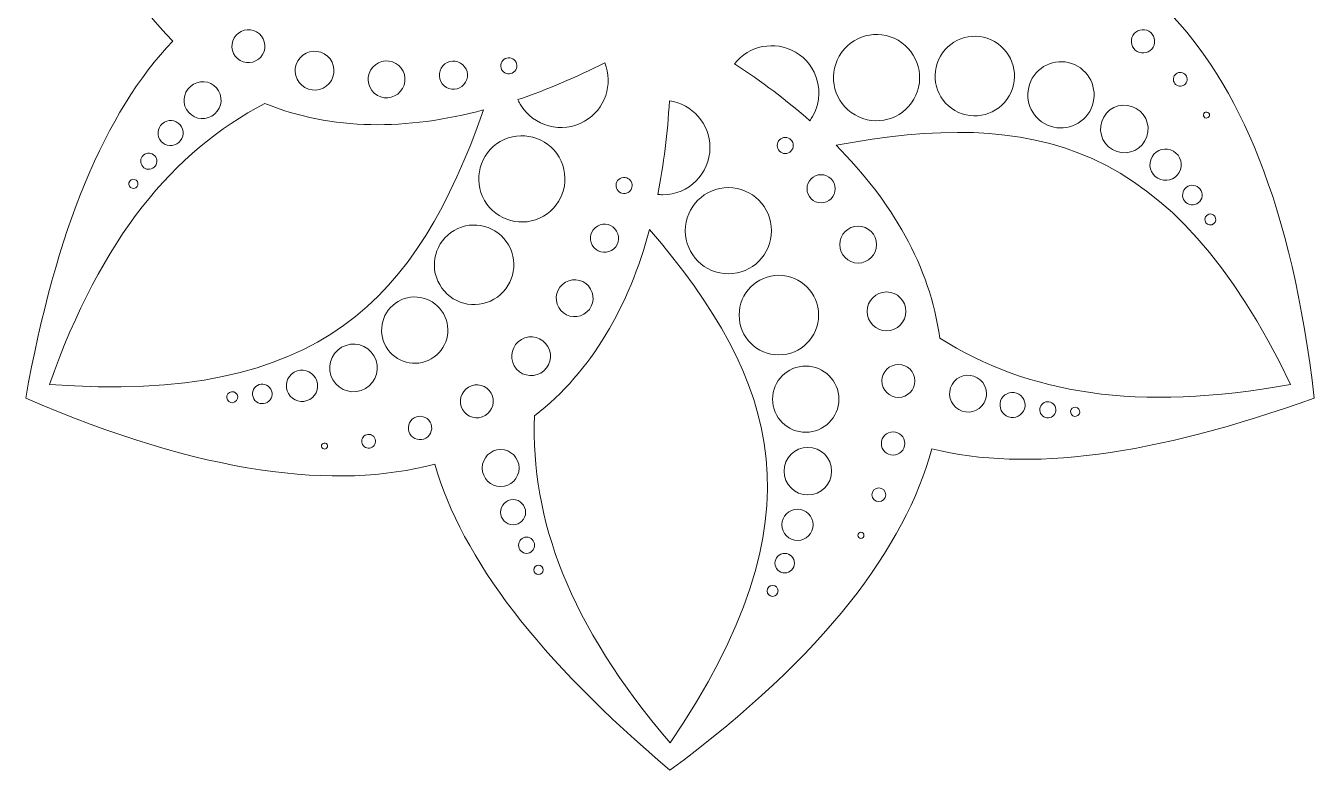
# Model space of a CAD drawing. Header units: millimetres. Extents: x -358 to 358, y -389 to 389.
# Drawn here: x -110 to 109.9, y 135.3 to 262.3 of the extents above; entities that cross this region are included whole.
import ezdxf

# ---------------------------------------------------------------- set-up
doc = ezdxf.new("R2010")
doc.units = ezdxf.units.MM
doc.header["$MEASUREMENT"] = 0
doc.layers.add('layer 1', color=7, linetype='Continuous')

msp = doc.modelspace()

# ---------------------------------------------------------------- linework, layer by layer
at = {"layer": 'layer 1', "lineweight": 9}
for points, knots in [([(109.9438, 198.7675), (106.1863, 231.5782), (97.0294, 252.5979), (84.8132, 264.8811), (84.8132, 264.8811), (96.4713, 277.024), (104.774, 296.9196), (109.9438, 325.7675), (109.9438, 325.7675), (79.65, 338.9186), (56.8682, 341.4985), (40.1225, 337.0605), (40.1225, 337.0605), (35.4354, 353.2282), (22.3568, 370.3664), (-0.0413, 389.2675), (-0.0413, 389.2675), (-26.5774, 369.6079), (-40.2024, 351.1681), (-44.732, 334.4469), (-44.732, 334.4469), (-61.0772, 338.4715), (-82.4585, 335.7141), (-110.0264, 325.7675), (-110.0264, 325.7675), (-106.2689, 292.9568), (-97.112, 271.9371), (-84.8958, 259.6539), (-84.8958, 259.6539), (-96.5539, 247.511), (-104.8566, 227.6154), (-110.0264, 198.7675), (-110.0264, 198.7675), (-79.7326, 185.6164), (-56.9508, 183.0365), (-40.2051, 187.4745), (-40.2051, 187.4745), (-35.518, 171.3068), (-22.4394, 154.1686), (-0.0413, 135.2675), (-0.0413, 135.2675), (26.4948, 154.9271), (40.1198, 173.3669), (44.6494, 190.0881), (44.6494, 190.0881), (60.9946, 186.0635), (82.3759, 188.8209), (109.9438, 198.7675)], [0, 0, 0, 0, 0.07692308, 0.07692308, 0.07692308, 0.07692308, 0.15384615, 0.15384615, 0.15384615, 0.15384615, 0.23076923, 0.23076923, 0.23076923, 0.23076923, 0.30769231, 0.30769231, 0.30769231, 0.30769231, 0.38461538, 0.38461538, 0.38461538, 0.38461538, 0.46153846, 0.46153846, 0.46153846, 0.46153846, 0.53846154, 0.53846154, 0.53846154, 0.53846154, 0.61538462, 0.61538462, 0.61538462, 0.61538462, 0.69230769, 0.69230769, 0.69230769, 0.69230769, 0.76923077, 0.76923077, 0.76923077, 0.76923077, 0.84615385, 0.84615385, 0.84615385, 0.84615385, 1, 1, 1, 1]), ([(-70.6115, 261.2267), (-69.2675, 260.4508), (-68.8074, 258.7337), (-69.5834, 257.3895), (-69.5834, 257.3895), (-70.3595, 256.0455), (-72.0765, 255.5855), (-73.4205, 256.3614), (-73.4205, 256.3614), (-74.7645, 257.1375), (-75.2247, 258.8545), (-74.4488, 260.1985), (-74.4488, 260.1985), (-73.6727, 261.5427), (-71.9557, 262.0027), (-70.6115, 261.2267)], [0, 0, 0, 0, 0.2, 0.2, 0.2, 0.2, 0.4, 0.4, 0.4, 0.4, 0.6, 0.6, 0.6, 0.6, 1, 1, 1, 1]), ([(28.855, 257.099), (30.8861, 260.6172), (35.3843, 261.8224), (38.9025, 259.7912), (38.9025, 259.7912), (42.4207, 257.7599), (43.626, 253.2619), (41.5947, 249.7437), (41.5947, 249.7437), (39.5635, 246.2255), (35.0654, 245.0202), (31.5472, 247.0515), (31.5472, 247.0515), (28.029, 249.0827), (26.8238, 253.5808), (28.855, 257.099)], [0, 0, 0, 0, 0.2, 0.2, 0.2, 0.2, 0.4, 0.4, 0.4, 0.4, 0.6, 0.6, 0.6, 0.6, 1, 1, 1, 1]), ([(79.7181, 257.8903), (78.7654, 258.4403), (78.4394, 259.6568), (78.9894, 260.6095), (78.9894, 260.6095), (79.5394, 261.5622), (80.7559, 261.8878), (81.7084, 261.3379), (81.7084, 261.3379), (82.661, 260.7879), (82.9869, 259.5715), (82.4369, 258.6191), (82.4369, 258.6191), (81.8869, 257.6664), (80.6706, 257.3403), (79.7181, 257.8903)], [0, 0, 0, 0, 0.2, 0.2, 0.2, 0.2, 0.4, 0.4, 0.4, 0.4, 0.6, 0.6, 0.6, 0.6, 1, 1, 1, 1]), ([(23.8405, 246.077), (19.9045, 249.5375), (15.585, 252.7752), (10.9901, 255.7761), (10.9901, 255.7761), (13.421, 258.8911), (17.8366, 259.8186), (21.3565, 257.7865), (21.3565, 257.7865), (25.2071, 255.5634), (26.5262, 250.6402), (24.303, 246.7895), (24.303, 246.7895), (24.1598, 246.5415), (24.0052, 246.3037), (23.8405, 246.077)], [0, 0, 0, 0, 0.2, 0.2, 0.2, 0.2, 0.4, 0.4, 0.4, 0.4, 0.6, 0.6, 0.6, 0.6, 1, 1, 1, 1]), ([(46.1164, 257.082), (47.9898, 260.3269), (52.1384, 261.4385), (55.3833, 259.5651), (55.3833, 259.5651), (58.628, 257.6917), (59.7397, 253.5431), (57.8663, 250.2982), (57.8663, 250.2982), (55.993, 247.0533), (51.8442, 245.9417), (48.5994, 247.8151), (48.5994, 247.8151), (45.3546, 249.6885), (44.243, 253.8372), (46.1164, 257.082)], [0, 0, 0, 0, 0.2, 0.2, 0.2, 0.2, 0.4, 0.4, 0.4, 0.4, 0.6, 0.6, 0.6, 0.6, 1, 1, 1, 1]), ([(-59.0657, 257.4829), (-57.4816, 256.5684), (-56.9394, 254.5444), (-57.8541, 252.9602), (-57.8541, 252.9602), (-58.7686, 251.3762), (-60.7926, 250.8339), (-62.3766, 251.7484), (-62.3766, 251.7484), (-63.9606, 252.6629), (-64.503, 254.687), (-63.5886, 256.2709), (-63.5886, 256.2709), (-62.6739, 257.8551), (-60.6499, 258.3975), (-59.0657, 257.4829)], [0, 0, 0, 0, 0.2, 0.2, 0.2, 0.2, 0.4, 0.4, 0.4, 0.4, 0.6, 0.6, 0.6, 0.6, 1, 1, 1, 1]), ([(-46.8583, 255.8486), (-45.3539, 254.9801), (-44.8387, 253.0581), (-45.7075, 251.5537), (-45.7075, 251.5537), (-46.5759, 250.0493), (-48.498, 249.5344), (-50.0024, 250.4028), (-50.0024, 250.4028), (-51.5068, 251.2713), (-52.0218, 253.1933), (-51.1534, 254.6977), (-51.1534, 254.6977), (-50.2846, 256.2022), (-48.3626, 256.7172), (-46.8583, 255.8486)], [0, 0, 0, 0, 0.2, 0.2, 0.2, 0.2, 0.4, 0.4, 0.4, 0.4, 0.6, 0.6, 0.6, 0.6, 1, 1, 1, 1]), ([(-35.8167, 255.9138), (-34.6679, 255.2505), (-34.2748, 253.7835), (-34.9381, 252.6348), (-34.9381, 252.6348), (-35.6013, 251.4862), (-37.0683, 251.0929), (-38.2171, 251.7561), (-38.2171, 251.7561), (-39.3657, 252.4194), (-39.759, 253.8864), (-39.0957, 255.0352), (-39.0957, 255.0352), (-38.4326, 256.1838), (-36.9653, 256.5769), (-35.8167, 255.9138)], [0, 0, 0, 0, 0.2, 0.2, 0.2, 0.2, 0.4, 0.4, 0.4, 0.4, 0.6, 0.6, 0.6, 0.6, 1, 1, 1, 1]), ([(-26.8764, 256.6249), (-26.2193, 256.2455), (-25.9944, 255.4062), (-26.3738, 254.7491), (-26.3738, 254.7491), (-26.7532, 254.0917), (-27.5923, 253.867), (-28.2496, 254.2466), (-28.2496, 254.2466), (-28.9068, 254.626), (-29.1317, 255.465), (-28.7521, 256.1223), (-28.7521, 256.1223), (-28.3727, 256.7796), (-27.5336, 257.0043), (-26.8764, 256.6249)], [0, 0, 0, 0, 0.2, 0.2, 0.2, 0.2, 0.4, 0.4, 0.4, 0.4, 0.6, 0.6, 0.6, 0.6, 1, 1, 1, 1]), ([(-11.1787, 255.9597), (-9.6965, 252.2971), (-11.101, 248.0092), (-14.6209, 245.9769), (-14.6209, 245.9769), (-18.4714, 243.7538), (-23.3946, 245.073), (-25.6177, 248.9237), (-25.6177, 248.9237), (-25.761, 249.1717), (-25.8897, 249.4244), (-26.0036, 249.6805), (-26.0036, 249.6805), (-21.0387, 251.3588), (-16.075, 253.4809), (-11.1787, 255.9597)], [0, 0, 0, 0, 0.2, 0.2, 0.2, 0.2, 0.4, 0.4, 0.4, 0.4, 0.6, 0.6, 0.6, 0.6, 1, 1, 1, 1]), ([(61.8122, 253.3168), (63.3741, 256.0219), (66.8326, 256.9486), (69.5377, 255.387), (69.5377, 255.387), (72.2426, 253.8253), (73.1692, 250.3667), (71.6075, 247.6616), (71.6075, 247.6616), (70.0458, 244.9567), (66.5873, 244.03), (63.8823, 245.5917), (63.8823, 245.5917), (61.1772, 247.1534), (60.2505, 250.6119), (61.8122, 253.3168)], [0, 0, 0, 0, 0.2, 0.2, 0.2, 0.2, 0.4, 0.4, 0.4, 0.4, 0.6, 0.6, 0.6, 0.6, 1, 1, 1, 1]), ([(-81.4095, 252.3001), (-79.9032, 253.1697), (-77.9694, 252.6743), (-77.0964, 251.1624), (-77.0964, 251.1624), (-76.2237, 249.6505), (-76.7619, 247.7288), (-78.2682, 246.8593), (-78.2682, 246.8593), (-79.7737, 245.99), (-81.7081, 246.485), (-82.5805, 247.9961), (-82.5805, 247.9961), (-83.4531, 249.5074), (-82.9157, 251.4305), (-81.4095, 252.3001)], [0, 0, 0, 0, 0.2, 0.2, 0.2, 0.2, 0.4, 0.4, 0.4, 0.4, 0.6, 0.6, 0.6, 0.6, 1, 1, 1, 1]), ([(86.4807, 252.1201), (85.9182, 252.4449), (85.726, 253.1625), (86.0506, 253.7249), (86.0506, 253.7249), (86.3754, 254.2873), (87.093, 254.4795), (87.6554, 254.1549), (87.6554, 254.1549), (88.2178, 253.8301), (88.41, 253.1125), (88.0854, 252.5501), (88.0854, 252.5501), (87.7606, 251.9877), (87.0431, 251.7955), (86.4807, 252.1201)], [0, 0, 0, 0, 0.2, 0.2, 0.2, 0.2, 0.4, 0.4, 0.4, 0.4, 0.6, 0.6, 0.6, 0.6, 1, 1, 1, 1]), ([(-69.2235, 249.0336), (-57.7552, 244.3035), (-44.9002, 244.4568), (-31.8701, 247.913), (-31.8701, 247.913), (-43.267, 215.683), (-59.5678, 197.6445), (-105.9986, 201.0929), (-105.9986, 201.0929), (-97.0191, 226.2317), (-84.9446, 240.7196), (-69.2235, 249.0336)], [0, 0, 0, 0, 0.25, 0.25, 0.25, 0.25, 0.5, 0.5, 0.5, 0.5, 1, 1, 1, 1]), ([(-0.1474, 249.4683), (3.7658, 248.9207), (6.7769, 245.5603), (6.7769, 241.496), (6.7769, 241.496), (6.7769, 237.0497), (3.1729, 233.4457), (-1.2734, 233.4457), (-1.2734, 233.4457), (-1.5599, 233.4457), (-1.843, 233.4606), (-2.1218, 233.49), (-2.1218, 233.49), (-1.0929, 238.6288), (-0.4487, 243.9886), (-0.1474, 249.4683)], [0, 0, 0, 0, 0.2, 0.2, 0.2, 0.2, 0.4, 0.4, 0.4, 0.4, 0.6, 0.6, 0.6, 0.6, 1, 1, 1, 1]), ([(75.4959, 241.1454), (73.5539, 242.2665), (72.8885, 244.7494), (74.0099, 246.6917), (74.0099, 246.6917), (75.1311, 248.6336), (77.6141, 249.2989), (79.5562, 248.1778), (79.5562, 248.1778), (81.4983, 247.0565), (82.1634, 244.5734), (81.0423, 242.6315), (81.0423, 242.6315), (79.9209, 240.6894), (77.438, 240.0241), (75.4959, 241.1454)], [0, 0, 0, 0, 0.2, 0.2, 0.2, 0.2, 0.4, 0.4, 0.4, 0.4, 0.6, 0.6, 0.6, 0.6, 1, 1, 1, 1]), ([(-83.44, 245.041), (-82.8478, 244.0152), (-83.213, 242.7113), (-84.235, 242.1212), (-84.235, 242.1212), (-85.2565, 241.5315), (-86.5691, 241.8673), (-87.1612, 242.8926), (-87.1612, 242.8926), (-87.7531, 243.918), (-87.3884, 245.223), (-86.3665, 245.813), (-86.3665, 245.813), (-85.3444, 246.4031), (-84.0323, 246.0669), (-83.44, 245.041)], [0, 0, 0, 0, 0.2, 0.2, 0.2, 0.2, 0.4, 0.4, 0.4, 0.4, 0.6, 0.6, 0.6, 0.6, 1, 1, 1, 1]), ([(46.0105, 208.971), (44.3727, 221.2679), (37.8128, 232.3239), (28.3045, 241.8803), (28.3045, 241.8803), (61.9149, 248.1252), (85.6872, 243.0275), (105.9162, 201.093), (105.9162, 201.093), (79.6554, 196.3), (61.0713, 199.5129), (46.0105, 208.971)], [0, 0, 0, 0, 0.25, 0.25, 0.25, 0.25, 0.5, 0.5, 0.5, 0.5, 1, 1, 1, 1]), ([(91.2805, 246.5893), (91.033, 246.7322), (90.9485, 247.0474), (91.0915, 247.2951), (91.0915, 247.2951), (91.2344, 247.5427), (91.5496, 247.6271), (91.7972, 247.4842), (91.7972, 247.4842), (92.0448, 247.3412), (92.1293, 247.026), (91.9864, 246.7785), (91.9864, 246.7785), (91.8434, 246.5308), (91.5282, 246.4463), (91.2805, 246.5893)], [0, 0, 0, 0, 0.2, 0.2, 0.2, 0.2, 0.4, 0.4, 0.4, 0.4, 0.6, 0.6, 0.6, 0.6, 1, 1, 1, 1]), ([(-18.9656, 239.8269), (-16.9343, 236.3087), (-18.1396, 231.8105), (-21.6578, 229.7794), (-21.6578, 229.7794), (-25.176, 227.7481), (-29.674, 228.9534), (-31.7052, 232.4716), (-31.7052, 232.4716), (-33.7365, 235.9898), (-32.5313, 240.4878), (-29.0131, 242.5191), (-29.0131, 242.5191), (-25.4949, 244.5503), (-20.9968, 243.3451), (-18.9656, 239.8269)], [0, 0, 0, 0, 0.2, 0.2, 0.2, 0.2, 0.4, 0.4, 0.4, 0.4, 0.6, 0.6, 0.6, 0.6, 1, 1, 1, 1]), ([(19.6361, 240.4758), (18.8771, 240.4758), (18.2629, 241.0899), (18.2629, 241.8489), (18.2629, 241.8489), (18.2629, 242.6077), (18.8773, 243.2221), (19.6361, 243.2221), (19.6361, 243.2221), (20.395, 243.2221), (21.0092, 242.6079), (21.0092, 241.8489), (21.0092, 241.8489), (21.0092, 241.0899), (20.395, 240.4758), (19.6361, 240.4758)], [0, 0, 0, 0, 0.2, 0.2, 0.2, 0.2, 0.4, 0.4, 0.4, 0.4, 0.6, 0.6, 0.6, 0.6, 1, 1, 1, 1]), ([(-87.83, 239.8565), (-87.4481, 239.1951), (-87.6837, 238.3543), (-88.3425, 237.9739), (-88.3425, 237.9739), (-89.0011, 237.5937), (-89.8475, 237.8104), (-90.2293, 238.4713), (-90.2293, 238.4713), (-90.6108, 239.1324), (-90.3757, 239.9739), (-89.7168, 240.3543), (-89.7168, 240.3543), (-89.0579, 240.7347), (-88.2117, 240.518), (-87.83, 239.8565)], [0, 0, 0, 0, 0.2, 0.2, 0.2, 0.2, 0.4, 0.4, 0.4, 0.4, 0.6, 0.6, 0.6, 0.6, 1, 1, 1, 1]), ([(83.2333, 236.2532), (81.9568, 236.9902), (81.5196, 238.6221), (82.2566, 239.8988), (82.2566, 239.8988), (82.9935, 241.1751), (84.6255, 241.6125), (85.9018, 240.8754), (85.9018, 240.8754), (87.1785, 240.1384), (87.6157, 238.5065), (86.8788, 237.23), (86.8788, 237.23), (86.1418, 235.9536), (84.5097, 235.5162), (83.2333, 236.2532)], [0, 0, 0, 0, 0.2, 0.2, 0.2, 0.2, 0.4, 0.4, 0.4, 0.4, 0.6, 0.6, 0.6, 0.6, 1, 1, 1, 1]), ([(-90.9688, 235.6908), (-90.7511, 235.3139), (-90.8853, 234.8348), (-91.2609, 234.618), (-91.2609, 234.618), (-91.6363, 234.4013), (-92.1186, 234.5246), (-92.3361, 234.9013), (-92.3361, 234.9013), (-92.5536, 235.2782), (-92.4195, 235.7577), (-92.0442, 235.9744), (-92.0442, 235.9744), (-91.6686, 236.1912), (-91.1863, 236.0677), (-90.9688, 235.6908)], [0, 0, 0, 0, 0.2, 0.2, 0.2, 0.2, 0.4, 0.4, 0.4, 0.4, 0.6, 0.6, 0.6, 0.6, 1, 1, 1, 1]), ([(-7.435, 236.3144), (-7.1342, 236.2101), (-6.8682, 236.0012), (-6.6964, 235.7037), (-6.6964, 235.7037), (-6.6473, 235.6188), (-6.6085, 235.5309), (-6.5793, 235.4413), (-6.5793, 235.4413), (-6.3822, 234.8373), (-6.6267, 234.1585), (-7.199, 233.828), (-7.199, 233.828), (-7.8563, 233.4484), (-8.6954, 233.6733), (-9.0748, 234.3306), (-9.0748, 234.3306), (-9.4543, 234.9878), (-9.2294, 235.8269), (-8.5722, 236.2063), (-8.5722, 236.2063), (-8.2126, 236.4139), (-7.7985, 236.4406), (-7.435, 236.3144)], [0, 0, 0, 0, 0.14285714, 0.14285714, 0.14285714, 0.14285714, 0.28571429, 0.28571429, 0.28571429, 0.28571429, 0.42857143, 0.42857143, 0.42857143, 0.42857143, 0.57142857, 0.57142857, 0.57142857, 0.57142857, 0.71428571, 0.71428571, 0.71428571, 0.71428571, 1, 1, 1, 1]), ([(23.3488, 234.4619), (23.3488, 235.7883), (24.4229, 236.8624), (25.7493, 236.8624), (25.7493, 236.8624), (27.0757, 236.8624), (28.1497, 235.7883), (28.1497, 234.4619), (28.1497, 234.4619), (28.1497, 233.1355), (27.0757, 232.0615), (25.7493, 232.0615), (25.7493, 232.0615), (24.423, 232.0615), (23.3488, 233.1357), (23.3488, 234.4619)], [0, 0, 0, 0, 0.2, 0.2, 0.2, 0.2, 0.4, 0.4, 0.4, 0.4, 0.6, 0.6, 0.6, 0.6, 1, 1, 1, 1]), ([(9.9308, 234.6583), (13.9931, 234.6583), (17.2861, 231.3654), (17.2861, 227.303), (17.2861, 227.303), (17.2861, 223.2405), (13.9931, 219.9477), (9.9308, 219.9477), (9.9308, 219.9477), (5.8683, 219.9477), (2.5755, 223.2405), (2.5755, 227.303), (2.5755, 227.303), (2.5755, 231.3654), (5.8683, 234.6583), (9.9308, 234.6583)], [0, 0, 0, 0, 0.2, 0.2, 0.2, 0.2, 0.4, 0.4, 0.4, 0.4, 0.6, 0.6, 0.6, 0.6, 1, 1, 1, 1]), ([(88.313, 231.9419), (87.5145, 232.403), (87.2408, 233.4241), (87.7018, 234.2228), (87.7018, 234.2228), (88.163, 235.0215), (89.1842, 235.2952), (89.9828, 234.8341), (89.9828, 234.8341), (90.7815, 234.373), (91.0551, 233.3517), (90.5941, 232.553), (90.5941, 232.553), (90.1329, 231.7543), (89.1117, 231.4808), (88.313, 231.9419)], [0, 0, 0, 0, 0.2, 0.2, 0.2, 0.2, 0.4, 0.4, 0.4, 0.4, 0.6, 0.6, 0.6, 0.6, 1, 1, 1, 1]), ([(-27.6109, 224.8865), (-25.7375, 221.6417), (-26.8491, 217.493), (-30.094, 215.6196), (-30.094, 215.6196), (-33.3387, 213.7462), (-37.4875, 214.8578), (-39.3609, 218.1027), (-39.3609, 218.1027), (-41.2342, 221.3475), (-40.1225, 225.4962), (-36.8778, 227.3696), (-36.8778, 227.3696), (-33.6329, 229.243), (-29.4843, 228.1314), (-27.6109, 224.8865)], [0, 0, 0, 0, 0.2, 0.2, 0.2, 0.2, 0.4, 0.4, 0.4, 0.4, 0.6, 0.6, 0.6, 0.6, 1, 1, 1, 1]), ([(-12.4265, 228.1083), (-11.2778, 228.7716), (-9.8108, 228.3784), (-9.1475, 227.2296), (-9.1475, 227.2296), (-8.4844, 226.0809), (-8.8773, 224.6139), (-10.0261, 223.9506), (-10.0261, 223.9506), (-11.1749, 223.2875), (-12.6419, 223.6804), (-13.3052, 224.8292), (-13.3052, 224.8292), (-13.9683, 225.9778), (-13.5751, 227.4452), (-12.4265, 228.1083)], [0, 0, 0, 0, 0.2, 0.2, 0.2, 0.2, 0.4, 0.4, 0.4, 0.4, 0.6, 0.6, 0.6, 0.6, 1, 1, 1, 1]), ([(91.735, 228.4191), (91.2867, 228.6779), (91.1334, 229.2507), (91.3921, 229.6988), (91.3921, 229.6988), (91.6507, 230.1467), (92.2233, 230.3002), (92.6716, 230.0415), (92.6716, 230.0415), (93.1194, 229.7829), (93.2729, 229.2101), (93.0143, 228.7622), (93.0143, 228.7622), (92.7556, 228.3141), (92.1828, 228.1606), (91.735, 228.4191)], [0, 0, 0, 0, 0.2, 0.2, 0.2, 0.2, 0.4, 0.4, 0.4, 0.4, 0.6, 0.6, 0.6, 0.6, 1, 1, 1, 1]), ([(-23.1717, 195.737), (-13.3412, 203.3038), (-7.0462, 214.5131), (-3.5243, 227.5258), (-3.5243, 227.5258), (18.6892, 201.5406), (26.1605, 178.4046), (-0.0411, 139.9184), (-0.0411, 139.9184), (-17.3223, 160.2642), (-23.8321, 177.965), (-23.1717, 195.737)], [0, 0, 0, 0, 0.25, 0.25, 0.25, 0.25, 0.5, 0.5, 0.5, 0.5, 1, 1, 1, 1]), ([(28.9261, 224.9323), (28.9261, 226.6694), (30.3331, 228.0764), (32.0703, 228.0764), (32.0703, 228.0764), (33.8072, 228.0764), (35.2144, 226.6693), (35.2144, 224.9323), (35.2144, 224.9323), (35.2144, 223.1951), (33.8074, 221.7881), (32.0703, 221.7881), (32.0703, 221.7881), (30.3331, 221.7881), (28.9261, 223.1951), (28.9261, 224.9323)], [0, 0, 0, 0, 0.2, 0.2, 0.2, 0.2, 0.4, 0.4, 0.4, 0.4, 0.6, 0.6, 0.6, 0.6, 1, 1, 1, 1]), ([(-13.5959, 217.3625), (-12.7274, 215.8583), (-13.2425, 213.9361), (-14.7467, 213.0675), (-14.7467, 213.0675), (-16.2511, 212.199), (-18.1731, 212.7139), (-19.0416, 214.2183), (-19.0416, 214.2183), (-19.9102, 215.7229), (-19.3952, 217.6448), (-17.8909, 218.5134), (-17.8909, 218.5134), (-16.3865, 219.382), (-14.4645, 218.867), (-13.5959, 217.3625)], [0, 0, 0, 0, 0.2, 0.2, 0.2, 0.2, 0.4, 0.4, 0.4, 0.4, 0.6, 0.6, 0.6, 0.6, 1, 1, 1, 1]), ([(11.7629, 212.9172), (11.7629, 216.664), (14.8, 219.7011), (18.5468, 219.7011), (18.5468, 219.7011), (22.2936, 219.7011), (25.3306, 216.664), (25.3306, 212.9172), (25.3306, 212.9172), (25.3306, 209.1704), (22.2936, 206.1334), (18.5468, 206.1334), (18.5468, 206.1334), (14.8, 206.1334), (11.7629, 209.1704), (11.7629, 212.9172)], [0, 0, 0, 0, 0.2, 0.2, 0.2, 0.2, 0.4, 0.4, 0.4, 0.4, 0.6, 0.6, 0.6, 0.6, 1, 1, 1, 1]), ([(-46.4448, 215.2459), (-43.7397, 216.8078), (-40.2812, 215.8811), (-38.7195, 213.1761), (-38.7195, 213.1761), (-37.1578, 210.471), (-38.0846, 207.0125), (-40.7895, 205.4506), (-40.7895, 205.4506), (-43.4944, 203.8889), (-46.9529, 204.8157), (-48.5148, 207.5208), (-48.5148, 207.5208), (-50.0765, 210.2257), (-49.1498, 213.6842), (-46.4448, 215.2459)], [0, 0, 0, 0, 0.2, 0.2, 0.2, 0.2, 0.4, 0.4, 0.4, 0.4, 0.6, 0.6, 0.6, 0.6, 1, 1, 1, 1]), ([(33.6145, 213.5431), (33.6145, 215.3723), (35.0963, 216.8539), (36.9254, 216.8539), (36.9254, 216.8539), (38.7544, 216.8539), (40.2361, 215.3721), (40.2361, 213.5431), (40.2361, 213.5431), (40.2361, 211.714), (38.7546, 210.2322), (36.9254, 210.2322), (36.9254, 210.2322), (35.0963, 210.2322), (33.6145, 211.714), (33.6145, 213.5431)], [0, 0, 0, 0, 0.2, 0.2, 0.2, 0.2, 0.4, 0.4, 0.4, 0.4, 0.6, 0.6, 0.6, 0.6, 1, 1, 1, 1]), ([(-26.6218, 204.2357), (-27.5363, 205.8198), (-26.994, 207.844), (-25.4099, 208.7585), (-25.4099, 208.7585), (-23.8259, 209.6732), (-21.8019, 209.1307), (-20.8874, 207.5466), (-20.8874, 207.5466), (-19.9729, 205.9626), (-20.5152, 203.9386), (-22.0992, 203.0241), (-22.0992, 203.0241), (-23.6831, 202.1094), (-25.7072, 202.6517), (-26.6218, 204.2357)], [0, 0, 0, 0, 0.2, 0.2, 0.2, 0.2, 0.4, 0.4, 0.4, 0.4, 0.6, 0.6, 0.6, 0.6, 1, 1, 1, 1]), ([(-56.1022, 207.4115), (-54.1603, 208.5326), (-51.6772, 207.8675), (-50.5559, 205.9252), (-50.5559, 205.9252), (-49.4348, 203.9833), (-50.1001, 201.5002), (-52.042, 200.379), (-52.042, 200.379), (-53.9841, 199.2577), (-56.4672, 199.9231), (-57.5883, 201.8651), (-57.5883, 201.8651), (-58.7096, 203.8073), (-58.0443, 206.2902), (-56.1022, 207.4115)], [0, 0, 0, 0, 0.2, 0.2, 0.2, 0.2, 0.4, 0.4, 0.4, 0.4, 0.6, 0.6, 0.6, 0.6, 1, 1, 1, 1]), ([(-60.5622, 202.1798), (-59.8252, 200.9035), (-60.2626, 199.2714), (-61.5389, 198.5346), (-61.5389, 198.5346), (-62.8155, 197.7975), (-64.4474, 198.2348), (-65.1844, 199.5112), (-65.1844, 199.5112), (-65.9214, 200.7877), (-65.4841, 202.4198), (-64.2076, 203.1568), (-64.2076, 203.1568), (-62.9311, 203.8936), (-61.2992, 203.4564), (-60.5622, 202.1798)], [0, 0, 0, 0, 0.2, 0.2, 0.2, 0.2, 0.4, 0.4, 0.4, 0.4, 0.6, 0.6, 0.6, 0.6, 1, 1, 1, 1]), ([(17.4788, 198.5701), (17.4788, 201.6936), (20.0106, 204.2254), (23.134, 204.2254), (23.134, 204.2254), (26.2575, 204.2254), (28.7894, 201.6936), (28.7894, 198.5701), (28.7894, 198.5701), (28.7894, 195.4467), (26.2575, 192.9149), (23.134, 192.9149), (23.134, 192.9149), (20.0106, 192.9149), (17.4788, 195.4467), (17.4788, 198.5701)], [0, 0, 0, 0, 0.2, 0.2, 0.2, 0.2, 0.4, 0.4, 0.4, 0.4, 0.6, 0.6, 0.6, 0.6, 1, 1, 1, 1]), ([(36.1452, 201.6722), (36.1452, 203.2242), (37.4022, 204.4812), (38.9542, 204.4812), (38.9542, 204.4812), (40.5061, 204.4812), (41.7631, 203.2242), (41.7631, 201.6722), (41.7631, 201.6722), (41.7631, 200.1202), (40.5061, 198.8632), (38.9542, 198.8632), (38.9542, 198.8632), (37.4022, 198.8632), (36.1452, 200.1202), (36.1452, 201.6722)], [0, 0, 0, 0, 0.2, 0.2, 0.2, 0.2, 0.4, 0.4, 0.4, 0.4, 0.6, 0.6, 0.6, 0.6, 1, 1, 1, 1]), ([(48.1036, 201.0883), (48.9765, 202.6001), (50.9099, 203.0948), (52.4161, 202.2252), (52.4161, 202.2252), (53.9217, 201.356), (54.4601, 199.4331), (53.5877, 197.9221), (53.5877, 197.9221), (52.7152, 196.4108), (50.781, 195.9146), (49.2748, 196.7843), (49.2748, 196.7843), (47.7686, 197.6539), (47.2306, 199.5764), (48.1036, 201.0883)], [0, 0, 0, 0, 0.2, 0.2, 0.2, 0.2, 0.4, 0.4, 0.4, 0.4, 0.6, 0.6, 0.6, 0.6, 1, 1, 1, 1]), ([(-70.4812, 200.9132), (-69.6826, 201.3742), (-68.6614, 201.1007), (-68.2002, 200.302), (-68.2002, 200.302), (-67.7392, 199.5033), (-68.0129, 198.4821), (-68.8114, 198.0211), (-68.8114, 198.0211), (-69.6101, 197.5599), (-70.6313, 197.8336), (-71.0925, 198.6323), (-71.0925, 198.6323), (-71.5535, 199.431), (-71.2799, 200.452), (-70.4812, 200.9132)], [0, 0, 0, 0, 0.2, 0.2, 0.2, 0.2, 0.4, 0.4, 0.4, 0.4, 0.6, 0.6, 0.6, 0.6, 1, 1, 1, 1]), ([(-34.4251, 200.6315), (-33.0811, 201.4074), (-31.364, 200.9474), (-30.588, 199.6032), (-30.588, 199.6032), (-29.8121, 198.2592), (-30.2721, 196.5422), (-31.6161, 195.7661), (-31.6161, 195.7661), (-32.9603, 194.9902), (-34.6773, 195.4502), (-35.4534, 196.7942), (-35.4534, 196.7942), (-36.2293, 198.1384), (-35.7693, 199.8554), (-34.4251, 200.6315)], [0, 0, 0, 0, 0.2, 0.2, 0.2, 0.2, 0.4, 0.4, 0.4, 0.4, 0.6, 0.6, 0.6, 0.6, 1, 1, 1, 1]), ([(-75.243, 199.7111), (-74.7947, 199.9699), (-74.2221, 199.8164), (-73.9633, 199.3683), (-73.9633, 199.3683), (-73.7048, 198.9203), (-73.8581, 198.3475), (-74.3064, 198.0888), (-74.3064, 198.0888), (-74.7541, 197.8302), (-75.3269, 197.9837), (-75.5855, 198.4317), (-75.5855, 198.4317), (-75.8443, 198.8798), (-75.6908, 199.4526), (-75.243, 199.7111)], [0, 0, 0, 0, 0.2, 0.2, 0.2, 0.2, 0.4, 0.4, 0.4, 0.4, 0.6, 0.6, 0.6, 0.6, 1, 1, 1, 1]), ([(56.5766, 198.6554), (57.1689, 199.6812), (58.4807, 200.0168), (59.5028, 199.4268), (59.5028, 199.4268), (60.5242, 198.837), (60.8897, 197.5323), (60.2978, 196.5068), (60.2978, 196.5068), (59.7057, 195.4816), (58.3932, 195.1449), (57.3713, 195.735), (57.3713, 195.735), (56.3492, 196.325), (55.9842, 197.6295), (56.5766, 198.6554)], [0, 0, 0, 0, 0.2, 0.2, 0.2, 0.2, 0.4, 0.4, 0.4, 0.4, 0.6, 0.6, 0.6, 0.6, 1, 1, 1, 1]), ([(63.2615, 197.4458), (63.6434, 198.1072), (64.4893, 198.3236), (65.1481, 197.9432), (65.1481, 197.9432), (65.8067, 197.5629), (66.0423, 196.7217), (65.6607, 196.0606), (65.6607, 196.0606), (65.279, 195.3995), (64.4328, 195.1824), (63.7739, 195.5628), (63.7739, 195.5628), (63.115, 195.9433), (62.8795, 196.7843), (63.2615, 197.4458)], [0, 0, 0, 0, 0.2, 0.2, 0.2, 0.2, 0.4, 0.4, 0.4, 0.4, 0.6, 0.6, 0.6, 0.6, 1, 1, 1, 1]), ([(-43.7118, 195.3825), (-42.7591, 195.9325), (-41.5426, 195.6066), (-40.9926, 194.6539), (-40.9926, 194.6539), (-40.4426, 193.7012), (-40.7687, 192.4849), (-41.7212, 191.9349), (-41.7212, 191.9349), (-42.6738, 191.385), (-43.8902, 191.711), (-44.4401, 192.6635), (-44.4401, 192.6635), (-44.9901, 193.6161), (-44.6643, 194.8325), (-43.7118, 195.3825)], [0, 0, 0, 0, 0.2, 0.2, 0.2, 0.2, 0.4, 0.4, 0.4, 0.4, 0.6, 0.6, 0.6, 0.6, 1, 1, 1, 1]), ([(68.4385, 196.8103), (68.6561, 197.1872), (69.1382, 197.3105), (69.5137, 197.0939), (69.5137, 197.0939), (69.8891, 196.877), (70.0233, 196.3977), (69.8058, 196.021), (69.8058, 196.021), (69.5883, 195.6441), (69.106, 195.5204), (68.7306, 195.7373), (68.7306, 195.7373), (68.3551, 195.954), (68.2208, 196.4334), (68.4385, 196.8103)], [0, 0, 0, 0, 0.2, 0.2, 0.2, 0.2, 0.4, 0.4, 0.4, 0.4, 0.6, 0.6, 0.6, 0.6, 1, 1, 1, 1]), ([(-52.0901, 192.411), (-51.5277, 192.7356), (-50.8102, 192.5434), (-50.4854, 191.981), (-50.4854, 191.981), (-50.1608, 191.4186), (-50.353, 190.701), (-50.9154, 190.3762), (-50.9154, 190.3762), (-51.4778, 190.0516), (-52.1954, 190.2438), (-52.5202, 190.8062), (-52.5202, 190.8062), (-52.8448, 191.3686), (-52.6525, 192.0862), (-52.0901, 192.411)], [0, 0, 0, 0, 0.2, 0.2, 0.2, 0.2, 0.4, 0.4, 0.4, 0.4, 0.6, 0.6, 0.6, 0.6, 1, 1, 1, 1]), ([(38.0382, 192.9958), (39.1382, 192.9958), (40.0285, 192.1053), (40.0285, 191.0053), (40.0285, 191.0053), (40.0285, 189.9055), (39.138, 189.015), (38.0382, 189.015), (38.0382, 189.015), (36.9381, 189.015), (36.0476, 189.9053), (36.0476, 191.0053), (36.0476, 191.0053), (36.0476, 192.1053), (36.9381, 192.9958), (38.0382, 192.9958)], [0, 0, 0, 0, 0.2, 0.2, 0.2, 0.2, 0.4, 0.4, 0.4, 0.4, 0.6, 0.6, 0.6, 0.6, 1, 1, 1, 1]), ([(-59.2799, 191.0196), (-59.0324, 191.1625), (-58.7171, 191.078), (-58.5742, 190.8304), (-58.5742, 190.8304), (-58.4312, 190.5828), (-58.5157, 190.2676), (-58.7632, 190.1247), (-58.7632, 190.1247), (-59.0109, 189.9817), (-59.3261, 190.0662), (-59.4691, 190.3137), (-59.4691, 190.3137), (-59.612, 190.5614), (-59.5276, 190.8766), (-59.2799, 191.0196)], [0, 0, 0, 0, 0.2, 0.2, 0.2, 0.2, 0.4, 0.4, 0.4, 0.4, 0.6, 0.6, 0.6, 0.6, 1, 1, 1, 1]), ([(-28.9516, 189.9832), (-27.2059, 189.9832), (-25.8107, 188.5561), (-25.8107, 186.817), (-25.8107, 186.817), (-25.8107, 185.0785), (-27.2067, 183.6507), (-28.9516, 183.6507), (-28.9516, 183.6507), (-30.6966, 183.6507), (-32.0934, 185.0776), (-32.0934, 186.817), (-32.0934, 186.817), (-32.0934, 188.5561), (-30.6974, 189.9832), (-28.9516, 189.9832)], [0, 0, 0, 0, 0.2, 0.2, 0.2, 0.2, 0.4, 0.4, 0.4, 0.4, 0.6, 0.6, 0.6, 0.6, 1, 1, 1, 1]), ([(19.435, 186.2892), (19.435, 188.5316), (21.2526, 190.3494), (23.4951, 190.3494), (23.4951, 190.3494), (25.7375, 190.3494), (27.5553, 188.5316), (27.5553, 186.2892), (27.5553, 186.2892), (27.5553, 184.0467), (25.7375, 182.2291), (23.4951, 182.2291), (23.4951, 182.2291), (21.2526, 182.2291), (19.435, 184.0467), (19.435, 186.2892)], [0, 0, 0, 0, 0.2, 0.2, 0.2, 0.2, 0.4, 0.4, 0.4, 0.4, 0.6, 0.6, 0.6, 0.6, 1, 1, 1, 1]), ([(34.4318, 182.2636), (34.4318, 182.913), (34.9572, 183.4384), (35.6066, 183.4384), (35.6066, 183.4384), (36.2559, 183.4384), (36.7813, 182.913), (36.7813, 182.2636), (36.7813, 182.2636), (36.7813, 181.6142), (36.2559, 181.0889), (35.6066, 181.0889), (35.6066, 181.0889), (34.9572, 181.0889), (34.4318, 181.6142), (34.4318, 182.2636)], [0, 0, 0, 0, 0.2, 0.2, 0.2, 0.2, 0.4, 0.4, 0.4, 0.4, 0.6, 0.6, 0.6, 0.6, 1, 1, 1, 1]), ([(-26.8221, 181.4289), (-25.6376, 181.4289), (-24.691, 180.4606), (-24.691, 179.2805), (-24.691, 179.2805), (-24.691, 178.1011), (-25.6381, 177.1321), (-26.8221, 177.1321), (-26.8221, 177.1321), (-28.0061, 177.1321), (-28.9539, 178.1004), (-28.9539, 179.2805), (-28.9539, 179.2805), (-28.9539, 180.4606), (-28.0067, 181.4289), (-26.8221, 181.4289)], [0, 0, 0, 0, 0.2, 0.2, 0.2, 0.2, 0.4, 0.4, 0.4, 0.4, 0.6, 0.6, 0.6, 0.6, 1, 1, 1, 1]), ([(19.067, 177.1425), (19.067, 178.6164), (20.2617, 179.8111), (21.7357, 179.8111), (21.7357, 179.8111), (23.2096, 179.8111), (24.4043, 178.6164), (24.4043, 177.1425), (24.4043, 177.1425), (24.4043, 175.6685), (23.2096, 174.4738), (21.7357, 174.4738), (21.7357, 174.4738), (20.2617, 174.4738), (19.067, 175.6685), (19.067, 177.1425)], [0, 0, 0, 0, 0.2, 0.2, 0.2, 0.2, 0.4, 0.4, 0.4, 0.4, 0.6, 0.6, 0.6, 0.6, 1, 1, 1, 1]), ([(-24.5272, 175.0348), (-23.7634, 175.0348), (-23.1531, 174.4104), (-23.1531, 173.6496), (-23.1531, 173.6496), (-23.1531, 172.8891), (-23.7639, 172.2644), (-24.5272, 172.2644), (-24.5272, 172.2644), (-25.2906, 172.2644), (-25.9016, 172.8888), (-25.9016, 173.6496), (-25.9016, 173.6496), (-25.9016, 174.4104), (-25.2909, 175.0348), (-24.5272, 175.0348)], [0, 0, 0, 0, 0.2, 0.2, 0.2, 0.2, 0.4, 0.4, 0.4, 0.4, 0.6, 0.6, 0.6, 0.6, 1, 1, 1, 1]), ([(32.0419, 175.3413), (32.0419, 175.6272), (32.2727, 175.858), (32.5586, 175.858), (32.5586, 175.858), (32.8445, 175.858), (33.0752, 175.6272), (33.0752, 175.3413), (33.0752, 175.3413), (33.0752, 175.0554), (32.8445, 174.8247), (32.5586, 174.8247), (32.5586, 174.8247), (32.2727, 174.8247), (32.0419, 175.0554), (32.0419, 175.3413)], [0, 0, 0, 0, 0.2, 0.2, 0.2, 0.2, 0.4, 0.4, 0.4, 0.4, 0.6, 0.6, 0.6, 0.6, 1, 1, 1, 1]), ([(17.8731, 170.5876), (17.8731, 171.5098), (18.6207, 172.2573), (19.5429, 172.2573), (19.5429, 172.2573), (20.4651, 172.2573), (21.2127, 171.5098), (21.2127, 170.5876), (21.2127, 170.5876), (21.2127, 169.6654), (20.4651, 168.9178), (19.5429, 168.9178), (19.5429, 168.9178), (18.6207, 168.9178), (17.8731, 169.6654), (17.8731, 170.5876)], [0, 0, 0, 0, 0.2, 0.2, 0.2, 0.2, 0.4, 0.4, 0.4, 0.4, 0.6, 0.6, 0.6, 0.6, 1, 1, 1, 1]), ([(-22.489, 170.2336), (-22.0537, 170.2336), (-21.7058, 169.8779), (-21.7058, 169.4442), (-21.7058, 169.4442), (-21.7058, 169.0108), (-22.0539, 168.6549), (-22.489, 168.6549), (-22.489, 168.6549), (-22.924, 168.6549), (-23.2722, 169.0106), (-23.2722, 169.4442), (-23.2722, 169.4442), (-23.2722, 169.8779), (-22.9242, 170.2336), (-22.489, 170.2336)], [0, 0, 0, 0, 0.2, 0.2, 0.2, 0.2, 0.4, 0.4, 0.4, 0.4, 0.6, 0.6, 0.6, 0.6, 1, 1, 1, 1]), ([(16.5333, 165.8628), (16.5333, 166.3803), (16.9526, 166.7996), (17.4701, 166.7996), (17.4701, 166.7996), (17.9872, 166.7996), (18.4065, 166.3803), (18.4065, 165.8628), (18.4065, 165.8628), (18.4065, 165.3456), (17.9872, 164.9263), (17.4701, 164.9263), (17.4701, 164.9263), (16.9526, 164.9263), (16.5333, 165.3456), (16.5333, 165.8628)], [0, 0, 0, 0, 0.2, 0.2, 0.2, 0.2, 0.4, 0.4, 0.4, 0.4, 0.6, 0.6, 0.6, 0.6, 1, 1, 1, 1])]:
    msp.add_open_spline(points, degree=3, knots=knots, dxfattribs=at)

doc.saveas('drawing.dxf')
